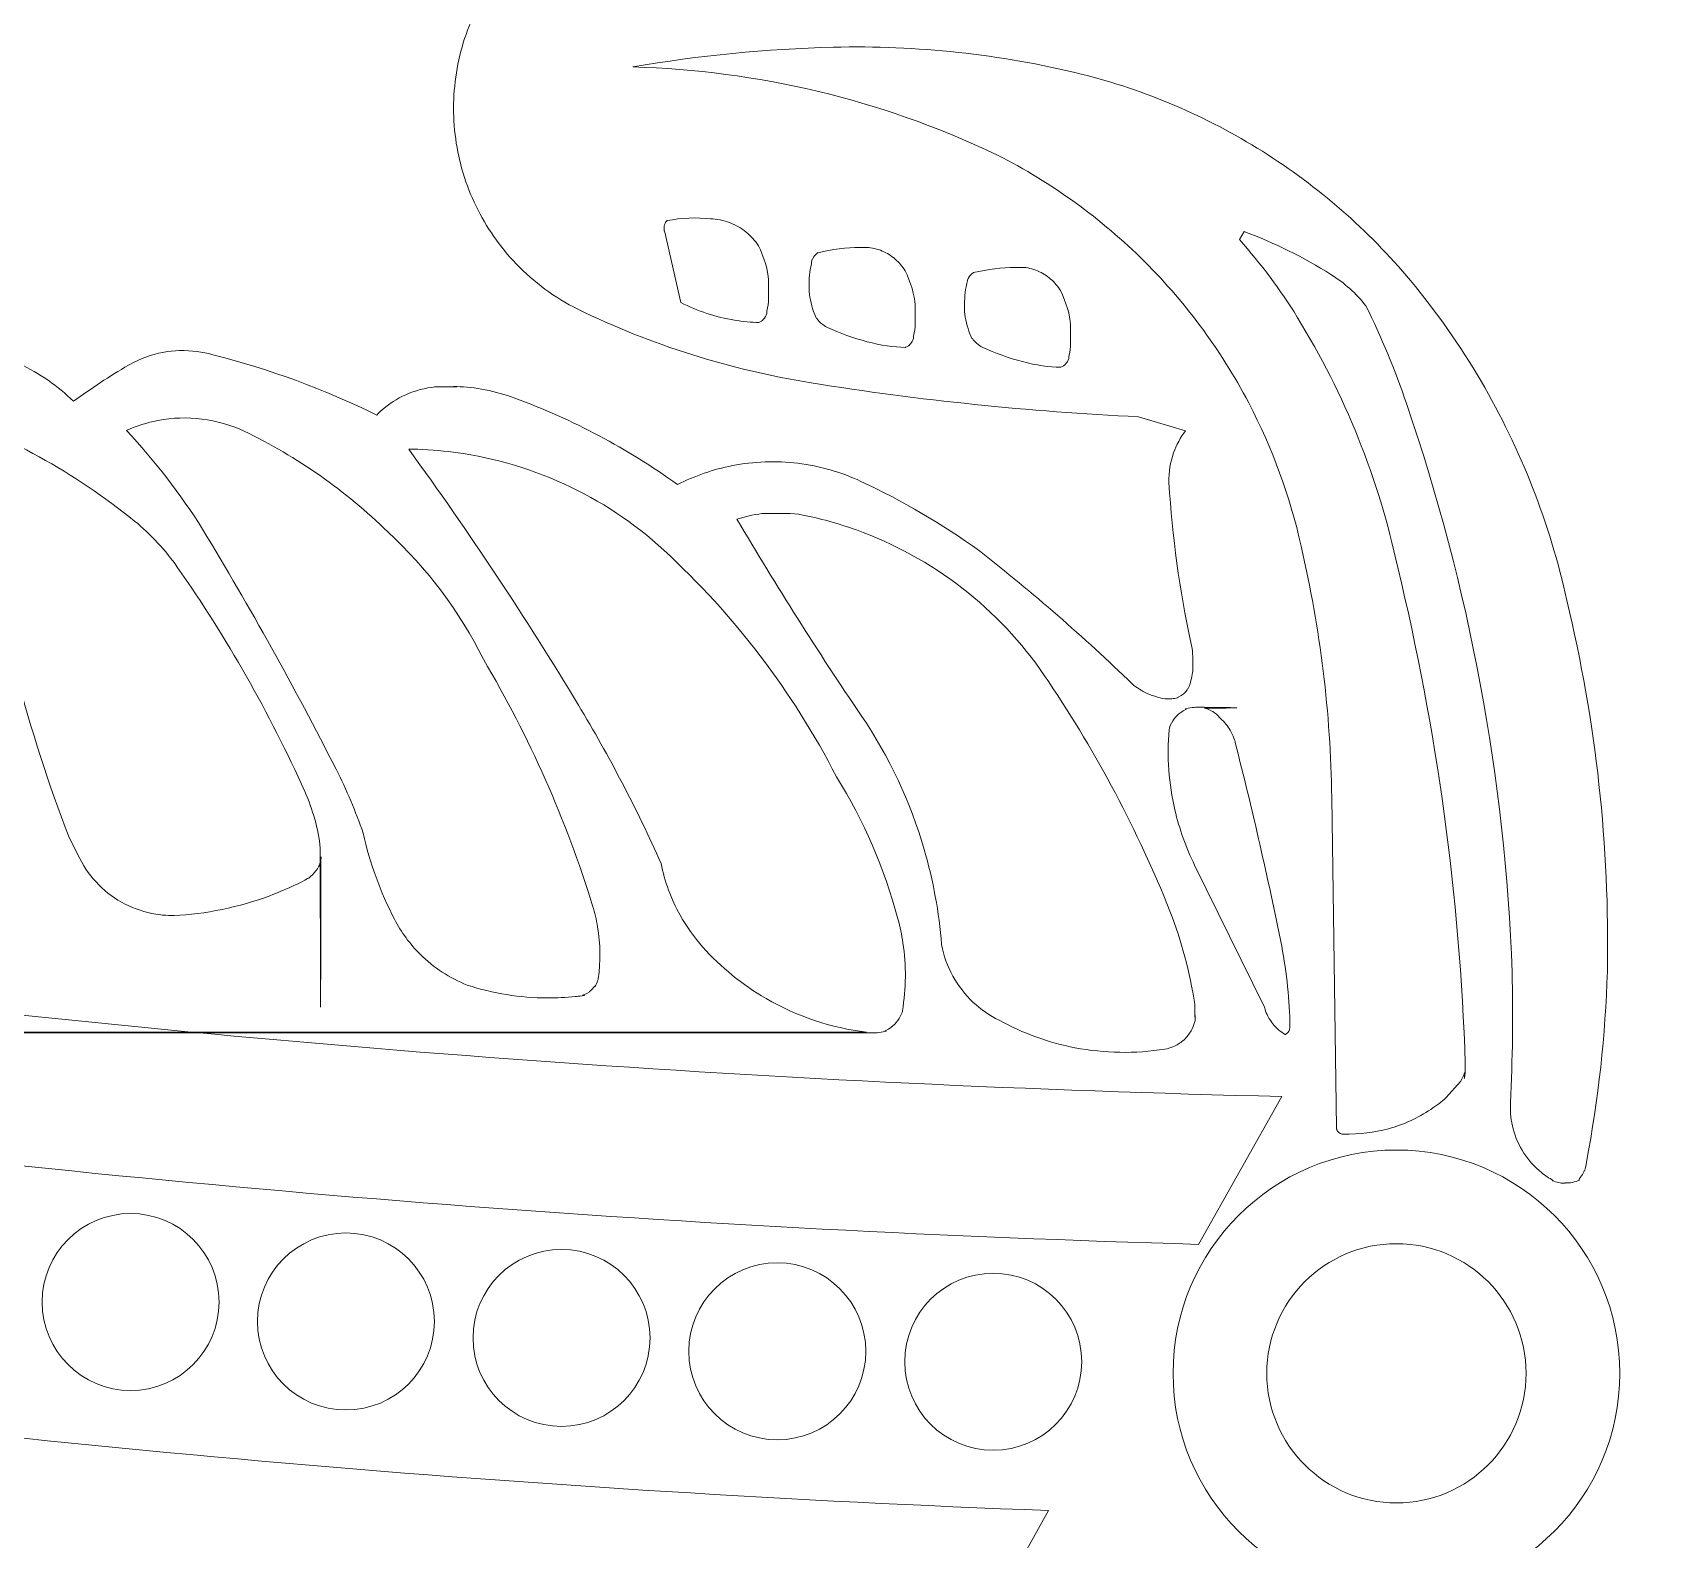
# Model space of a CAD drawing. Header units: millimetres. Extents: x -216 to 235, y -247 to 205.
# Drawn here: x -12.07 to 9.53, y -228.28 to -208.29 of the extents above; entities that cross this region are included whole.
import ezdxf

# ---------------------------------------------------------------- set-up
doc = ezdxf.new("R2010")
doc.units = ezdxf.units.MM
doc.header["$MEASUREMENT"] = 0
doc.layers.add('Camada 1', color=7, linetype='Continuous')

msp = doc.modelspace()

# ---------------------------------------------------------------- linework, layer by layer
at = {"layer": 'Camada 1', "color": 240, "lineweight": 18}
for points, knots in [([(40.386, -243.7514), (52.549, -242.0562), (64.5321, -239.369), (76.2543, -235.708), (76.2543, -235.708), (98.8911, -228.6351), (120.1427, -218.1082), (139.486, -204.3864), (139.486, -204.3864), (164.4969, -186.644), (185.4274, -164.233), (201.4217, -138.0695), (201.4217, -138.0695), (213.7717, -117.7741), (222.7947, -95.7966), (228.2686, -72.6782), (228.2686, -72.6782), (232.7664, -53.682), (234.7784, -34.2646), (234.2711, -14.7498), (234.2711, -14.7498), (233.6078, 8.9614), (229.2434, 32.277), (221.2854, 54.6227), (221.2854, 54.6227), (213.3274, 76.9685), (201.9717, 97.7943), (187.498, 116.5872), (187.498, 116.5872), (182.1139, 123.578), (176.3293, 130.2413), (170.1642, 136.5541), (170.1642, 136.5541), (153.5928, 153.4769), (134.5781, 167.599), (113.5883, 178.5727), (113.5883, 178.5727), (92.5985, 189.5464), (70.1505, 197.1015), (46.7969, 201.0519), (46.7969, 201.0519), (39.0919, 202.3552), (31.3295, 203.2562), (23.5308, 203.7524), (23.5308, 203.7524), (0.054, 205.2792), (-23.3725, 203.1146), (-46.1721, 197.3119), (-46.1721, 197.3119), (-57.2082, 194.503), (-67.9982, 190.8615), (-78.4793, 186.4083), (-78.4793, 186.4083), (-100.2525, 177.1917), (-120.3159, 164.6826), (-138.1754, 149.1888), (-138.1754, 149.1888), (-156.0349, 133.6951), (-171.2507, 115.5983), (-183.4483, 95.344), (-183.4483, 95.344), (-190.4371, 83.7389), (-196.3515, 71.5511), (-201.1434, 58.8799), (-201.1434, 58.8799), (-210.746, 33.3304), (-215.639, 6.4782), (-215.6655, -20.8162), (-215.6655, -20.8162), (-215.6885, -44.4186), (-212.0189, -67.7341), (-204.7472, -90.1884), (-204.7472, -90.1884), (-197.4754, -112.6427), (-186.7806, -133.683), (-172.926, -152.7913), (-172.926, -152.7913), (-167.4686, -160.3181), (-161.5547, -167.4917), (-155.2071, -174.2846)], [0, 0, 0, 0, 0.047619, 0.047619, 0.047619, 0.047619, 0.0952381, 0.0952381, 0.0952381, 0.0952381, 0.1428571, 0.1428571, 0.1428571, 0.1428571, 0.1904762, 0.1904762, 0.1904762, 0.1904762, 0.2380952, 0.2380952, 0.2380952, 0.2380952, 0.2857143, 0.2857143, 0.2857143, 0.2857143, 0.3333333, 0.3333333, 0.3333333, 0.3333333, 0.3809524, 0.3809524, 0.3809524, 0.3809524, 0.4285714, 0.4285714, 0.4285714, 0.4285714, 0.4761905, 0.4761905, 0.4761905, 0.4761905, 0.5238095, 0.5238095, 0.5238095, 0.5238095, 0.5714286, 0.5714286, 0.5714286, 0.5714286, 0.6190476, 0.6190476, 0.6190476, 0.6190476, 0.6666667, 0.6666667, 0.6666667, 0.6666667, 0.7142857, 0.7142857, 0.7142857, 0.7142857, 0.7619048, 0.7619048, 0.7619048, 0.7619048, 0.8095238, 0.8095238, 0.8095238, 0.8095238, 0.8571429, 0.8571429, 0.8571429, 0.8571429, 0.9047619, 0.9047619, 0.9047619, 0.9047619, 1, 1, 1, 1]), ([(-155.2071, -174.2846), (-139.1547, -191.548), (-120.5992, -206.0878), (-99.9977, -217.5459), (-99.9977, -217.5459), (-78.071, -229.7409), (-54.4214, -238.1194), (-29.7077, -242.4479), (-29.7077, -242.4479), (-6.5083, -246.5659), (17.0495, -247.004), (40.386, -243.7514)], [0, 0, 0, 0, 0.25, 0.25, 0.25, 0.25, 0.5, 0.5, 0.5, 0.5, 1, 1, 1, 1])]:
    msp.add_open_spline(points, degree=3, knots=knots, dxfattribs=at)
at = {"layer": 'Camada 1', "color": 250, "lineweight": 18}
for points, knots in [([(169.4556, 135.5004), (152.9965, 152.348), (134.1044, 166.4135), (113.2447, 177.3504), (113.2447, 177.3504), (92.385, 188.2873), (70.0712, 195.8264), (46.8527, 199.782), (46.8527, 199.782), (39.1901, 201.0875), (31.4701, 201.9926), (23.7134, 202.4951), (23.7134, 202.4951), (0.3708, 204.0413), (-22.9262, 201.9169), (-45.6041, 196.1741), (-45.6041, 196.1741), (-56.5864, 193.3931), (-67.3248, 189.7829), (-77.7567, 185.3645), (-77.7567, 185.3645), (-99.4202, 176.2238), (-119.3871, 163.8067), (-137.1658, 148.419), (-137.1658, 148.419), (-154.9444, 133.0313), (-170.097, 115.0518), (-182.2504, 94.9233), (-182.2504, 94.9233), (-189.2131, 83.3915), (-195.1084, 71.2792), (-199.8881, 58.6848), (-199.8881, 58.6848), (-209.4979, 33.2044), (-214.3954, 6.4161), (-214.4225, -20.8161), (-214.4225, -20.8161), (-214.4225, -44.3152), (-210.6959, -67.68), (-203.3914, -90.0987), (-203.3914, -90.0987), (-196.087, -112.5174), (-185.3655, -133.5174), (-171.4908, -152.5816), (-171.4908, -152.5816), (-166.2338, -159.8049), (-160.555, -166.7015), (-154.4747, -173.2469), (-154.4747, -173.2469), (-138.5335, -190.4321), (-120.1002, -204.912), (-99.6287, -216.33), (-99.6287, -216.33), (-77.9909, -228.3986), (-54.6567, -236.727), (-30.2673, -241.0865), (-30.2673, -241.0865), (-7.2069, -245.2627), (16.2229, -245.78), (39.4452, -242.6257)], [0, 0, 0, 0, 0.0625, 0.0625, 0.0625, 0.0625, 0.125, 0.125, 0.125, 0.125, 0.1875, 0.1875, 0.1875, 0.1875, 0.25, 0.25, 0.25, 0.25, 0.3125, 0.3125, 0.3125, 0.3125, 0.375, 0.375, 0.375, 0.375, 0.4375, 0.4375, 0.4375, 0.4375, 0.5, 0.5, 0.5, 0.5, 0.5625, 0.5625, 0.5625, 0.5625, 0.625, 0.625, 0.625, 0.625, 0.6875, 0.6875, 0.6875, 0.6875, 0.75, 0.75, 0.75, 0.75, 0.8125, 0.8125, 0.8125, 0.8125, 0.875, 0.875, 0.875, 0.875, 1, 1, 1, 1]), ([(3.218, -213.5727), (3.1492, -213.6624), (3.0953, -213.7618), (3.0575, -213.8684), (3.0575, -213.8684), (3.0128, -213.9949), (2.9964, -214.1105), (2.9964, -214.2616), (2.9964, -214.2616), (3.0405, -214.9755), (3.1375, -215.684), (3.2869, -216.3835), (3.2869, -216.3835), (3.3136, -216.4941), (3.3139, -216.5528), (3.3139, -216.721), (3.3139, -216.721), (3.3139, -216.7614), (3.2986, -216.8471), (3.2827, -216.9087), (3.2827, -216.9087), (3.2827, -216.9243), (3.2473, -217.0156), (3.2473, -216.9928), (3.2473, -216.9928), (3.2473, -217.0029), (3.1966, -217.0619), (3.1877, -217.0619), (3.1877, -217.0619), (3.2036, -217.0619), (3.1219, -217.1091), (3.1097, -217.1091), (3.1097, -217.1091), (3.157, -217.1091), (3.0444, -217.1299), (3.0209, -217.1299), (3.0209, -217.1299), (2.9829, -217.1299), (3.0659, -217.1287), (2.9659, -217.1287), (2.9659, -217.1287), (2.9046, -217.1287), (2.789, -217.0939), (2.7068, -217.0562), (2.7068, -217.0562), (2.6359, -217.0238), (2.5701, -216.9819), (2.5105, -216.9316), (2.5105, -216.9316), (1.8666, -216.3087), (1.1912, -215.7202), (0.4858, -215.1678), (0.4858, -215.1678), (-0.0089, -214.8107), (-0.5352, -214.502), (-1.0883, -214.2445), (-1.0883, -214.2445), (-1.3532, -214.1212), (-1.6341, -214.0409), (-1.9241, -214.0055), (-1.9241, -214.0055), (-2.2141, -213.97), (-2.506, -213.9804), (-2.7928, -214.0364), (-2.7928, -214.0364), (-3.0464, -214.0858), (-3.2908, -214.17), (-3.521, -214.2871), (-3.521, -214.2871), (-4.1853, -213.8068), (-4.9091, -213.4221), (-5.6789, -213.1403), (-5.6789, -213.1403), (-5.9248, -213.0497), (-6.2178, -212.9885), (-6.4435, -212.9885), (-6.4435, -212.9885), (-6.6155, -212.9885), (-6.2121, -212.9916), (-6.6975, -212.9916), (-6.6975, -212.9916), (-6.8009, -212.9916), (-6.955, -213.0283), (-7.0762, -213.0764), (-7.0762, -213.0764), (-7.1975, -213.1245), (-7.3097, -213.1909), (-7.4102, -213.2741), (-7.4102, -213.2741), (-7.4447, -213.3026), (-7.4775, -213.3329), (-7.5087, -213.365), (-7.5087, -213.365), (-8.2039, -213.024), (-8.9305, -212.7564), (-9.6808, -212.5653), (-9.6808, -212.5653), (-9.826, -212.5235), (-9.9506, -212.5102), (-10.127, -212.5102), (-10.127, -212.5102), (-10.2593, -212.5102), (-10.4263, -212.5441), (-10.5684, -212.5958), (-10.5684, -212.5958), (-10.6487, -212.6249), (-10.7261, -212.6612), (-10.8, -212.7041), (-10.8, -212.7041), (-11.0511, -212.8502), (-11.2937, -213.0101), (-11.5269, -213.1834), (-11.5269, -213.1834), (-11.7393, -212.9794), (-11.9809, -212.8111), (-12.2459, -212.6826), (-12.2459, -212.6826), (-12.5796, -212.5209), (-12.9955, -212.4068), (-13.3086, -212.4068), (-13.3086, -212.4068), (-13.6009, -212.4068), (-13.9013, -212.3867), (-14.1954, -212.3479), (-14.1954, -212.3479), (-14.1954, -212.3504), (-14.2261, -212.343), (-14.2261, -212.3405), (-14.2261, -212.3405), (-14.2261, -212.3436), (-14.253, -212.3269), (-14.253, -212.3241), (-14.253, -212.3241), (-14.253, -212.3283), (-14.2735, -212.3037), (-14.2735, -212.3002), (-14.2735, -212.3002), (-14.2735, -212.3024), (-14.2819, -212.285), (-14.2819, -212.2831), (-14.2819, -212.2831), (-14.5276, -211.3156), (-14.7966, -210.3543), (-15.0888, -209.3999), (-15.0888, -209.3999), (-15.1203, -209.3211), (-15.1446, -209.2205), (-15.1446, -209.1538), (-15.1446, -209.1538), (-15.1446, -209.0569), (-15.138, -209.6442), (-15.138, -208.985), (-15.138, -208.985), (-14.4555, -208.0202), (-13.8837, -206.9858), (-13.4296, -205.8946), (-13.4296, -205.8946), (-12.5772, -203.8686), (-11.843, -201.7967), (-11.2296, -199.6861), (-11.2296, -199.6861), (-10.8398, -198.3412), (-10.4305, -197.0023), (-10.0015, -195.6695), (-10.0015, -195.6695), (-9.9728, -195.5637), (-9.9278, -195.4637), (-9.8678, -195.3719), (-9.8678, -195.3719), (-9.8211, -195.3005), (-9.766, -195.2353), (-9.7034, -195.1774), (-9.7034, -195.1774), (-9.6512, -195.1291), (-9.5922, -195.0897), (-9.5277, -195.0599), (-9.5277, -195.0599), (-9.4632, -195.0301), (-9.3721, -195.0024), (-9.3242, -195.0024), (-9.3242, -195.0024), (-9.1812, -195.0024), (-9.7669, -195.0159), (-9.0888, -195.0159), (-9.0888, -195.0159), (-8.6826, -195.1532), (-8.3292, -195.1974), (-7.8297, -195.1974), (-7.8297, -195.1974), (-7.6226, -195.1681), (-7.4238, -195.103), (-7.2396, -195.0041)], [0, 0, 0, 0, 0.0204082, 0.0204082, 0.0204082, 0.0204082, 0.0408163, 0.0408163, 0.0408163, 0.0408163, 0.0612245, 0.0612245, 0.0612245, 0.0612245, 0.0816327, 0.0816327, 0.0816327, 0.0816327, 0.1020408, 0.1020408, 0.1020408, 0.1020408, 0.122449, 0.122449, 0.122449, 0.122449, 0.1428571, 0.1428571, 0.1428571, 0.1428571, 0.1632653, 0.1632653, 0.1632653, 0.1632653, 0.1836735, 0.1836735, 0.1836735, 0.1836735, 0.2040816, 0.2040816, 0.2040816, 0.2040816, 0.2244898, 0.2244898, 0.2244898, 0.2244898, 0.244898, 0.244898, 0.244898, 0.244898, 0.2653061, 0.2653061, 0.2653061, 0.2653061, 0.2857143, 0.2857143, 0.2857143, 0.2857143, 0.3061224, 0.3061224, 0.3061224, 0.3061224, 0.3265306, 0.3265306, 0.3265306, 0.3265306, 0.3469388, 0.3469388, 0.3469388, 0.3469388, 0.3673469, 0.3673469, 0.3673469, 0.3673469, 0.3877551, 0.3877551, 0.3877551, 0.3877551, 0.4081633, 0.4081633, 0.4081633, 0.4081633, 0.4285714, 0.4285714, 0.4285714, 0.4285714, 0.4489796, 0.4489796, 0.4489796, 0.4489796, 0.4693878, 0.4693878, 0.4693878, 0.4693878, 0.4897959, 0.4897959, 0.4897959, 0.4897959, 0.5102041, 0.5102041, 0.5102041, 0.5102041, 0.5306122, 0.5306122, 0.5306122, 0.5306122, 0.5510204, 0.5510204, 0.5510204, 0.5510204, 0.5714286, 0.5714286, 0.5714286, 0.5714286, 0.5918367, 0.5918367, 0.5918367, 0.5918367, 0.6122449, 0.6122449, 0.6122449, 0.6122449, 0.6326531, 0.6326531, 0.6326531, 0.6326531, 0.6530612, 0.6530612, 0.6530612, 0.6530612, 0.6734694, 0.6734694, 0.6734694, 0.6734694, 0.6938776, 0.6938776, 0.6938776, 0.6938776, 0.7142857, 0.7142857, 0.7142857, 0.7142857, 0.7346939, 0.7346939, 0.7346939, 0.7346939, 0.755102, 0.755102, 0.755102, 0.755102, 0.7755102, 0.7755102, 0.7755102, 0.7755102, 0.7959184, 0.7959184, 0.7959184, 0.7959184, 0.8163265, 0.8163265, 0.8163265, 0.8163265, 0.8367347, 0.8367347, 0.8367347, 0.8367347, 0.8571429, 0.8571429, 0.8571429, 0.8571429, 0.877551, 0.877551, 0.877551, 0.877551, 0.8979592, 0.8979592, 0.8979592, 0.8979592, 0.9183673, 0.9183673, 0.9183673, 0.9183673, 0.9387755, 0.9387755, 0.9387755, 0.9387755, 0.9591837, 0.9591837, 0.9591837, 0.9591837, 1, 1, 1, 1]), ([(3.0591, -206.7973), (3.0591, -206.8022), (3.024, -206.8367), (3.024, -206.831), (3.024, -206.831), (3.024, -206.8351), (2.9801, -206.8567), (2.9801, -206.8522), (2.9801, -206.8522), (2.9801, -206.8562), (2.9311, -206.8629), (2.9311, -206.8588), (2.9311, -206.8588), (1.5361, -206.6157), (0.1325, -206.4282), (-1.2774, -206.2967), (-1.2774, -206.2967), (-2.032, -206.2291), (-2.7897, -206.2277), (-3.5446, -206.2925), (-3.5446, -206.2925), (-3.8497, -206.2925), (-4.1216, -206.331), (-4.3985, -206.4174), (-4.3985, -206.4174), (-4.6754, -206.5037), (-4.9353, -206.6323), (-5.172, -206.8), (-5.172, -206.8), (-5.3164, -206.9023), (-5.4503, -207.018), (-5.5724, -207.146), (-5.5724, -207.146), (-5.7986, -207.363), (-5.9878, -207.6128), (-6.1358, -207.8891), (-6.1358, -207.8891), (-6.2838, -208.1653), (-6.3868, -208.4614), (-6.4422, -208.7698), (-6.4422, -208.7698), (-6.4975, -209.0783), (-6.5039, -209.3917), (-6.4613, -209.7022), (-6.4613, -209.7022), (-6.4186, -210.0127), (-6.3279, -210.3127), (-6.1913, -210.5948), (-6.1913, -210.5948), (-6.0548, -210.877), (-5.8759, -211.1343), (-5.6589, -211.3604), (-5.6589, -211.3604), (-5.4228, -211.6063), (-5.1484, -211.8086), (-4.8436, -211.9613), (-4.8436, -211.9613), (-3.8629, -212.4375), (-2.8231, -212.7657), (-1.7467, -212.9387), (-1.7467, -212.9387), (-0.3089, -213.1698), (1.1395, -213.3194), (2.5942, -213.3872)], [0, 0, 0, 0, 0.0588235, 0.0588235, 0.0588235, 0.0588235, 0.1176471, 0.1176471, 0.1176471, 0.1176471, 0.1764706, 0.1764706, 0.1764706, 0.1764706, 0.2352941, 0.2352941, 0.2352941, 0.2352941, 0.2941176, 0.2941176, 0.2941176, 0.2941176, 0.3529412, 0.3529412, 0.3529412, 0.3529412, 0.4117647, 0.4117647, 0.4117647, 0.4117647, 0.4705882, 0.4705882, 0.4705882, 0.4705882, 0.5294118, 0.5294118, 0.5294118, 0.5294118, 0.5882353, 0.5882353, 0.5882353, 0.5882353, 0.6470588, 0.6470588, 0.6470588, 0.6470588, 0.7058824, 0.7058824, 0.7058824, 0.7058824, 0.7647059, 0.7647059, 0.7647059, 0.7647059, 0.8235294, 0.8235294, 0.8235294, 0.8235294, 0.8823529, 0.8823529, 0.8823529, 0.8823529, 1, 1, 1, 1]), ([(7.9377, -223.4122), (7.9858, -223.451), (8.037, -223.4857), (8.0908, -223.5161), (8.0908, -223.5161), (8.0533, -223.5161), (8.1737, -223.5502), (8.1966, -223.5502), (8.1966, -223.5502), (8.3057, -223.5502), (8.1945, -223.5501), (8.3077, -223.5501), (8.3077, -223.5501), (8.3361, -223.5501), (8.4787, -223.5063), (8.4304, -223.5063), (8.4304, -223.5063), (8.4618, -223.468), (8.5049, -223.3995), (8.5049, -223.3793), (8.5049, -223.3793), (8.5049, -223.4108), (8.5326, -223.2945), (8.5326, -223.2743), (8.5326, -223.2743), (8.6915, -222.4379), (8.7842, -221.5916), (8.8099, -220.7405), (8.8099, -220.7405), (8.8418, -219.0831), (8.6616, -217.4352), (8.2723, -215.8238), (8.2723, -215.8238), (8.0476, -214.7987), (7.6652, -213.8213), (7.1346, -212.9158), (7.1346, -212.9158), (6.8595, -212.4463), (6.5471, -212.0008), (6.1993, -211.5824), (6.1993, -211.5824), (5.6376, -210.91), (4.9776, -210.3337), (4.2356, -209.8678), (4.2356, -209.8678), (3.4915, -209.4006), (2.6834, -209.0559), (1.8311, -208.8422), (1.8311, -208.8422), (0.7554, -208.5792), (-0.3456, -208.4601), (-1.4526, -208.4871), (-1.4526, -208.4871), (-2.3453, -208.5088), (-3.234, -208.5963), (-4.1139, -208.7489), (-4.1139, -208.7489), (-2.4562, -208.7956), (-0.843, -209.1801), (0.6576, -209.8863), (0.6576, -209.8863), (1.3816, -210.2446), (2.0407, -210.7118), (2.6186, -211.2763), (2.6186, -211.2763), (3.1965, -211.8408), (3.6789, -212.4888), (4.0541, -213.2043), (4.0541, -213.2043), (4.3691, -213.805), (4.6022, -214.442), (4.7495, -215.1041), (4.7495, -215.1041), (5.0041, -216.2003), (5.14, -217.3173), (5.1556, -218.4426)], [0, 0, 0, 0, 0.05, 0.05, 0.05, 0.05, 0.1, 0.1, 0.1, 0.1, 0.15, 0.15, 0.15, 0.15, 0.2, 0.2, 0.2, 0.2, 0.25, 0.25, 0.25, 0.25, 0.3, 0.3, 0.3, 0.3, 0.35, 0.35, 0.35, 0.35, 0.4, 0.4, 0.4, 0.4, 0.45, 0.45, 0.45, 0.45, 0.5, 0.5, 0.5, 0.5, 0.55, 0.55, 0.55, 0.55, 0.6, 0.6, 0.6, 0.6, 0.65, 0.65, 0.65, 0.65, 0.7, 0.7, 0.7, 0.7, 0.75, 0.75, 0.75, 0.75, 0.8, 0.8, 0.8, 0.8, 0.85, 0.85, 0.85, 0.85, 0.9, 0.9, 0.9, 0.9, 1, 1, 1, 1]), ([(-3.0814, -210.7642), (-3.2734, -210.7413), (-3.4666, -210.749), (-3.6562, -210.7871), (-3.6562, -210.7871), (-3.6562, -210.7815), (-3.6819, -210.8139), (-3.6819, -210.8185), (-3.6819, -210.8185), (-3.6819, -210.8075), (-3.6966, -210.849), (-3.6966, -210.8563), (-3.6966, -210.8563), (-3.6966, -211.004), (-3.6989, -210.8733), (-3.6989, -210.8969), (-3.6989, -210.8969), (-3.6989, -210.9071), (-3.6878, -210.9572), (-3.6878, -210.9379)], [0, 0, 0, 0, 0.1666667, 0.1666667, 0.1666667, 0.1666667, 0.3333333, 0.3333333, 0.3333333, 0.3333333, 0.5, 0.5, 0.5, 0.5, 0.6666667, 0.6666667, 0.6666667, 0.6666667, 1, 1, 1, 1]), ([(-2.314, -211.5708), (-2.314, -211.4579), (-2.3761, -211.262), (-2.4467, -211.1206), (-2.4467, -211.1206), (-2.4916, -211.0515), (-2.5468, -210.9902), (-2.611, -210.9383), (-2.611, -210.9383), (-2.6751, -210.8865), (-2.7466, -210.8453), (-2.8236, -210.8158), (-2.8236, -210.8158), (-2.9062, -210.7842), (-3.0019, -210.7642), (-3.0814, -210.7642)], [0, 0, 0, 0, 0.2, 0.2, 0.2, 0.2, 0.4, 0.4, 0.4, 0.4, 0.6, 0.6, 0.6, 0.6, 1, 1, 1, 1]), ([(3.9924, -210.9313), (4.3954, -211.0818), (4.781, -211.2724), (5.1453, -211.5012), (5.1453, -211.5012), (5.322, -211.6122), (5.4776, -211.7514), (5.6075, -211.9147), (5.6075, -211.9147), (5.8166, -212.3341), (5.9959, -212.7672), (6.1444, -213.2117), (6.1444, -213.2117), (6.9818, -215.6473), (7.4528, -218.1794), (7.5473, -220.7532), (7.5473, -220.7532), (7.561, -221.3312), (7.5532, -221.9092), (7.5239, -222.4865), (7.5239, -222.4865), (7.5239, -222.6357), (7.5304, -222.7205), (7.5609, -222.8339), (7.5609, -222.8339), (7.5915, -222.9473), (7.6394, -223.0545), (7.7035, -223.1529), (7.7035, -223.1529), (7.7676, -223.2513), (7.8463, -223.3384), (7.9377, -223.4122)], [0, 0, 0, 0, 0.1111111, 0.1111111, 0.1111111, 0.1111111, 0.2222222, 0.2222222, 0.2222222, 0.2222222, 0.3333333, 0.3333333, 0.3333333, 0.3333333, 0.4444444, 0.4444444, 0.4444444, 0.4444444, 0.5555556, 0.5555556, 0.5555556, 0.5555556, 0.6666667, 0.6666667, 0.6666667, 0.6666667, 0.7777778, 0.7777778, 0.7777778, 0.7777778, 1, 1, 1, 1]), ([(-1.5316, -212.2035), (-1.2071, -212.3558), (-0.7962, -212.4679), (-0.5024, -212.4679), (-0.5024, -212.4679), (-0.5024, -212.4727), (-0.456, -212.448), (-0.456, -212.4435), (-0.456, -212.4435), (-0.456, -212.4499), (-0.4195, -212.4115), (-0.4195, -212.406), (-0.4195, -212.406), (-0.4195, -212.4171), (-0.3963, -212.3671), (-0.3963, -212.359), (-0.3963, -212.359), (-0.3963, -212.3783), (-0.3891, -212.3299), (-0.3891, -212.32), (-0.3891, -212.32), (-0.3606, -212.1822), (-0.3695, -212.1644), (-0.3695, -211.9017), (-0.3695, -211.9017), (-0.3695, -211.7888), (-0.4316, -211.5929), (-0.5021, -211.4515), (-0.5021, -211.4515), (-0.5375, -211.3933), (-0.5816, -211.3413), (-0.6332, -211.2969), (-0.6332, -211.2969), (-0.6849, -211.2524), (-0.7428, -211.2166), (-0.8057, -211.1903), (-0.8057, -211.1903), (-0.8685, -211.164), (-0.9518, -211.1422), (-1.0026, -211.1422), (-1.0026, -211.1422), (-1.11, -211.1422), (-1.0043, -211.1422), (-1.1083, -211.1422), (-1.1083, -211.1422), (-1.2693, -211.1422), (-1.4751, -211.1698), (-1.6544, -211.212), (-1.6544, -211.212), (-1.6544, -211.2054), (-1.6993, -211.2453), (-1.6993, -211.2511), (-1.6993, -211.2511), (-1.6993, -211.2407), (-1.7301, -211.2942), (-1.7301, -211.3022), (-1.7301, -211.3022), (-1.7301, -211.2744), (-1.7433, -211.3439), (-1.7433, -211.3581), (-1.7433, -211.3581), (-1.7718, -211.4704), (-1.7746, -211.5411), (-1.7746, -211.7013), (-1.7746, -211.7013), (-1.7746, -211.7761), (-1.7484, -211.8969), (-1.7159, -211.9904), (-1.7159, -211.9904), (-1.7159, -212.0072), (-1.6687, -212.1112), (-1.6687, -212.0878), (-1.6687, -212.0878), (-1.6687, -212.0992), (-1.6227, -212.144), (-1.5937, -212.166), (-1.5937, -212.166), (-1.5743, -212.1806), (-1.5384, -212.2035), (-1.5316, -212.2035)], [0, 0, 0, 0, 0.047619, 0.047619, 0.047619, 0.047619, 0.0952381, 0.0952381, 0.0952381, 0.0952381, 0.1428571, 0.1428571, 0.1428571, 0.1428571, 0.1904762, 0.1904762, 0.1904762, 0.1904762, 0.2380952, 0.2380952, 0.2380952, 0.2380952, 0.2857143, 0.2857143, 0.2857143, 0.2857143, 0.3333333, 0.3333333, 0.3333333, 0.3333333, 0.3809524, 0.3809524, 0.3809524, 0.3809524, 0.4285714, 0.4285714, 0.4285714, 0.4285714, 0.4761905, 0.4761905, 0.4761905, 0.4761905, 0.5238095, 0.5238095, 0.5238095, 0.5238095, 0.5714286, 0.5714286, 0.5714286, 0.5714286, 0.6190476, 0.6190476, 0.6190476, 0.6190476, 0.6666667, 0.6666667, 0.6666667, 0.6666667, 0.7142857, 0.7142857, 0.7142857, 0.7142857, 0.7619048, 0.7619048, 0.7619048, 0.7619048, 0.8095238, 0.8095238, 0.8095238, 0.8095238, 0.8571429, 0.8571429, 0.8571429, 0.8571429, 0.9047619, 0.9047619, 0.9047619, 0.9047619, 1, 1, 1, 1]), ([(6.03, -215.3862), (5.7781, -214.2088), (5.3295, -213.0913), (4.6975, -212.0664), (4.6975, -212.0664), (4.4725, -211.7016), (4.2163, -211.358), (3.931, -211.0383)], [0, 0, 0, 0, 0.3333333, 0.3333333, 0.3333333, 0.3333333, 1, 1, 1, 1]), ([(0.952, -211.4064), (0.791, -211.4064), (0.5852, -211.4339), (0.4059, -211.4762), (0.4059, -211.4762), (0.4059, -211.4695), (0.3609, -211.5095), (0.3609, -211.5153), (0.3609, -211.5153), (0.3609, -211.5048), (0.3302, -211.5584), (0.3302, -211.5664), (0.3302, -211.5664), (0.3302, -211.5386), (0.317, -211.608), (0.317, -211.6223), (0.317, -211.6223), (0.2885, -211.7346), (0.2856, -211.8052), (0.2856, -211.9654), (0.2856, -211.9654), (0.2856, -212.0403), (0.3119, -212.1611), (0.3444, -212.2545), (0.3444, -212.2545), (0.3444, -212.2713), (0.3916, -212.3754), (0.3916, -212.352), (0.3916, -212.352), (0.3916, -212.3634), (0.4376, -212.4082), (0.4666, -212.4302), (0.4666, -212.4302), (0.4859, -212.4448), (0.5219, -212.4677), (0.5287, -212.4677), (0.5287, -212.4677), (0.8531, -212.62), (1.2641, -212.7321), (1.5579, -212.7321), (1.5579, -212.7321), (1.5579, -212.7369), (1.6043, -212.7122), (1.6043, -212.7077), (1.6043, -212.7077), (1.6043, -212.7141), (1.6408, -212.6757), (1.6408, -212.6702), (1.6408, -212.6702), (1.6408, -212.6813), (1.6639, -212.6312), (1.6639, -212.6232), (1.6639, -212.6232), (1.6639, -212.6425), (1.6711, -212.594), (1.6711, -212.5842), (1.6711, -212.5842), (1.6996, -212.4464), (1.6908, -212.4286), (1.6908, -212.1659), (1.6908, -212.1659), (1.6908, -212.053), (1.6287, -211.8571), (1.5581, -211.7157), (1.5581, -211.7157), (1.5228, -211.6575), (1.4787, -211.6055), (1.4271, -211.5611), (1.4271, -211.5611), (1.3754, -211.5166), (1.3174, -211.4808), (1.2546, -211.4545), (1.2546, -211.4545), (1.1917, -211.4282), (1.1085, -211.4064), (1.0576, -211.4064), (1.0576, -211.4064), (0.9503, -211.4064), (1.056, -211.4064), (0.952, -211.4064)], [0, 0, 0, 0, 0.047619, 0.047619, 0.047619, 0.047619, 0.0952381, 0.0952381, 0.0952381, 0.0952381, 0.1428571, 0.1428571, 0.1428571, 0.1428571, 0.1904762, 0.1904762, 0.1904762, 0.1904762, 0.2380952, 0.2380952, 0.2380952, 0.2380952, 0.2857143, 0.2857143, 0.2857143, 0.2857143, 0.3333333, 0.3333333, 0.3333333, 0.3333333, 0.3809524, 0.3809524, 0.3809524, 0.3809524, 0.4285714, 0.4285714, 0.4285714, 0.4285714, 0.4761905, 0.4761905, 0.4761905, 0.4761905, 0.5238095, 0.5238095, 0.5238095, 0.5238095, 0.5714286, 0.5714286, 0.5714286, 0.5714286, 0.6190476, 0.6190476, 0.6190476, 0.6190476, 0.6666667, 0.6666667, 0.6666667, 0.6666667, 0.7142857, 0.7142857, 0.7142857, 0.7142857, 0.7619048, 0.7619048, 0.7619048, 0.7619048, 0.8095238, 0.8095238, 0.8095238, 0.8095238, 0.8571429, 0.8571429, 0.8571429, 0.8571429, 0.9047619, 0.9047619, 0.9047619, 0.9047619, 1, 1, 1, 1]), ([(-3.4761, -211.8726), (-3.2518, -211.9879), (-3.0123, -212.0667), (-2.7635, -212.107), (-2.7635, -212.107), (-2.6586, -212.124), (-2.5298, -212.137), (-2.4468, -212.137), (-2.4468, -212.137), (-2.4468, -212.1418), (-2.4005, -212.1171), (-2.4005, -212.1126), (-2.4005, -212.1126), (-2.4005, -212.119), (-2.364, -212.0806), (-2.364, -212.0751), (-2.364, -212.0751), (-2.364, -212.0862), (-2.3408, -212.0362), (-2.3408, -212.0281), (-2.3408, -212.0281), (-2.3408, -212.0475), (-2.3336, -211.999), (-2.3336, -211.9891), (-2.3336, -211.9891), (-2.3051, -211.8513), (-2.314, -211.8335), (-2.314, -211.5708)], [0, 0, 0, 0, 0.125, 0.125, 0.125, 0.125, 0.25, 0.25, 0.25, 0.25, 0.375, 0.375, 0.375, 0.375, 0.5, 0.5, 0.5, 0.5, 0.625, 0.625, 0.625, 0.625, 0.75, 0.75, 0.75, 0.75, 1, 1, 1, 1]), ([(-10.7182, -214.7723), (-11.5139, -214.1285), (-12.4092, -213.6325), (-13.3769, -213.2992), (-13.3769, -213.2992), (-13.6751, -213.1707), (-13.9897, -213.0905), (-14.313, -213.0604), (-14.313, -213.0604), (-14.4583, -213.047), (-14.4793, -213.0509), (-14.75, -213.0509), (-14.75, -213.0509), (-14.769, -213.0509), (-14.8587, -213.0649), (-14.8167, -213.0649), (-14.8167, -213.0649), (-14.8261, -213.0649), (-14.8758, -213.0928), (-14.8758, -213.0987), (-14.8758, -213.0987), (-14.8758, -213.09), (-14.9215, -213.1419), (-14.9215, -213.1492), (-14.9215, -213.1492), (-14.9215, -213.1333), (-14.9494, -213.2002), (-14.9494, -213.2113), (-14.9494, -213.2113), (-14.9494, -213.0671), (-14.9568, -213.2502), (-14.9568, -213.2774), (-14.9568, -213.2774), (-14.9568, -213.3372), (-14.9011, -213.4805), (-14.8501, -213.5731), (-14.8501, -213.5731), (-14.8052, -213.6547), (-14.7494, -213.7293), (-14.6839, -213.7954), (-14.6839, -213.7954), (-14.2612, -214.2564), (-13.8246, -214.7043), (-13.3747, -215.1388), (-13.3747, -215.1388), (-13.0328, -215.469), (-12.7468, -215.8485), (-12.5236, -216.2682), (-12.5236, -216.2682), (-12.4323, -216.44), (-12.3522, -216.6173), (-12.2837, -216.7993), (-12.2837, -216.7993), (-12.0943, -217.5348), (-11.862, -218.2579), (-11.5877, -218.9661)], [0, 0, 0, 0, 0.0666667, 0.0666667, 0.0666667, 0.0666667, 0.1333333, 0.1333333, 0.1333333, 0.1333333, 0.2, 0.2, 0.2, 0.2, 0.2666667, 0.2666667, 0.2666667, 0.2666667, 0.3333333, 0.3333333, 0.3333333, 0.3333333, 0.4, 0.4, 0.4, 0.4, 0.4666667, 0.4666667, 0.4666667, 0.4666667, 0.5333333, 0.5333333, 0.5333333, 0.5333333, 0.6, 0.6, 0.6, 0.6, 0.6666667, 0.6666667, 0.6666667, 0.6666667, 0.7333333, 0.7333333, 0.7333333, 0.7333333, 0.8, 0.8, 0.8, 0.8, 0.8666667, 0.8666667, 0.8666667, 0.8666667, 1, 1, 1, 1]), ([(-6.308, -220.9244), (-5.9654, -221.0369), (-5.6051, -221.0954), (-5.2488, -221.0954), (-5.2488, -221.0954), (-5.12, -221.0954), (-5.0006, -221.0894), (-4.8771, -221.0763), (-4.8771, -221.0763), (-4.8453, -221.0763), (-4.6938, -221.0589), (-4.7777, -221.0589), (-4.7777, -221.0589), (-4.7629, -221.0589), (-4.6686, -221.0117), (-4.6885, -221.0117), (-4.6885, -221.0117), (-4.6783, -221.0117), (-4.6183, -220.9497), (-4.6183, -220.9392), (-4.6183, -220.9392), (-4.6183, -220.9656), (-4.5717, -220.859), (-4.5717, -220.8406), (-4.5717, -220.8406), (-4.538, -220.6121), (-4.5406, -220.3811), (-4.5792, -220.1533), (-4.5792, -220.1533), (-4.5953, -220.0588), (-4.6174, -219.9655), (-4.6457, -219.8738), (-4.6457, -219.8738), (-4.9984, -218.7295), (-5.4835, -217.6348), (-6.0943, -216.605), (-6.0943, -216.605), (-6.4109, -215.9679), (-6.8378, -215.3987), (-7.3608, -214.9163), (-7.3608, -214.9163), (-7.9194, -214.3678), (-8.5604, -213.918), (-9.2662, -213.5791), (-9.2662, -213.5791), (-9.4438, -213.4961), (-9.6322, -213.4419), (-9.8267, -213.4179), (-9.8267, -213.4179), (-10.0213, -213.3938), (-10.2172, -213.4005), (-10.4097, -213.4378), (-10.4097, -213.4378), (-10.5533, -213.4656), (-10.6927, -213.51), (-10.826, -213.5705), (-10.826, -213.5705), (-10.449, -213.9732), (-10.1119, -214.4099), (-9.8178, -214.8766)], [0, 0, 0, 0, 0.0625, 0.0625, 0.0625, 0.0625, 0.125, 0.125, 0.125, 0.125, 0.1875, 0.1875, 0.1875, 0.1875, 0.25, 0.25, 0.25, 0.25, 0.3125, 0.3125, 0.3125, 0.3125, 0.375, 0.375, 0.375, 0.375, 0.4375, 0.4375, 0.4375, 0.4375, 0.5, 0.5, 0.5, 0.5, 0.5625, 0.5625, 0.5625, 0.5625, 0.625, 0.625, 0.625, 0.625, 0.6875, 0.6875, 0.6875, 0.6875, 0.75, 0.75, 0.75, 0.75, 0.8125, 0.8125, 0.8125, 0.8125, 0.875, 0.875, 0.875, 0.875, 1, 1, 1, 1]), ([(-0.7691, -221.5303), (-0.7525, -221.5303), (-0.6948, -221.4924), (-0.6631, -221.4653), (-0.6631, -221.4653), (-0.6312, -221.4381), (-0.6041, -221.4063), (-0.5823, -221.3707), (-0.5823, -221.3707), (-0.5627, -221.3388), (-0.5379, -221.2854), (-0.5379, -221.2685), (-0.5379, -221.2685), (-0.488, -220.9693), (-0.4855, -220.666), (-0.5305, -220.3661), (-0.5305, -220.3661), (-0.5467, -220.2583), (-0.5689, -220.1515), (-0.5972, -220.0461), (-0.5972, -220.0461), (-0.7758, -219.3807), (-1.0493, -218.7483), (-1.4119, -218.1623), (-1.4119, -218.1623), (-1.9935, -217.0303), (-2.7649, -216.018), (-3.702, -215.1568), (-3.702, -215.1568), (-4.0955, -214.7952), (-4.5407, -214.4996), (-5.0267, -214.2773), (-5.0267, -214.2773), (-5.5127, -214.055), (-6.0274, -213.9115), (-6.5583, -213.8502), (-6.5583, -213.8502), (-6.733, -213.8301), (-6.9304, -213.817), (-7.0844, -213.817), (-7.0844, -213.817), (-6.2858, -214.9159), (-5.5352, -216.048), (-4.834, -217.2115), (-4.834, -217.2115), (-4.4257, -217.8889), (-4.0597, -218.5901), (-3.7373, -219.3124), (-3.7373, -219.3124), (-3.6899, -219.5533), (-3.6054, -219.784), (-3.4858, -219.9985), (-3.4858, -219.9985), (-3.4018, -220.1493), (-3.3016, -220.2898), (-3.1865, -220.4185), (-3.1865, -220.4185), (-2.9435, -220.6902), (-2.661, -220.9205), (-2.3459, -221.1038), (-2.3459, -221.1038), (-1.9356, -221.3425), (-1.4854, -221.4932), (-1.014, -221.5495)], [0, 0, 0, 0, 0.0588235, 0.0588235, 0.0588235, 0.0588235, 0.1176471, 0.1176471, 0.1176471, 0.1176471, 0.1764706, 0.1764706, 0.1764706, 0.1764706, 0.2352941, 0.2352941, 0.2352941, 0.2352941, 0.2941176, 0.2941176, 0.2941176, 0.2941176, 0.3529412, 0.3529412, 0.3529412, 0.3529412, 0.4117647, 0.4117647, 0.4117647, 0.4117647, 0.4705882, 0.4705882, 0.4705882, 0.4705882, 0.5294118, 0.5294118, 0.5294118, 0.5294118, 0.5882353, 0.5882353, 0.5882353, 0.5882353, 0.6470588, 0.6470588, 0.6470588, 0.6470588, 0.7058824, 0.7058824, 0.7058824, 0.7058824, 0.7647059, 0.7647059, 0.7647059, 0.7647059, 0.8235294, 0.8235294, 0.8235294, 0.8235294, 0.8823529, 0.8823529, 0.8823529, 0.8823529, 1, 1, 1, 1]), ([(2.9431, -221.7737), (2.9741, -221.7737), (3.0422, -221.7496), (3.0877, -221.7263), (3.0877, -221.7263), (3.1332, -221.7029), (3.1745, -221.6727), (3.2106, -221.6365), (3.2106, -221.6365), (3.2466, -221.6002), (3.2766, -221.5587), (3.2997, -221.5131), (3.2997, -221.5131), (3.3228, -221.4674), (3.3463, -221.3996), (3.3463, -221.3682), (3.3463, -221.3682), (3.3463, -221.2352), (3.338, -221.5166), (3.338, -221.1775), (3.338, -221.1775), (3.2738, -220.755), (3.164, -220.3419), (3.0099, -219.9432), (3.0099, -219.9432), (2.5828, -218.8756), (2.0449, -217.8592), (1.4025, -216.9056), (1.4025, -216.9056), (1.1087, -216.4555), (0.7481, -216.0569), (0.3296, -215.7196), (0.3296, -215.7196), (-0.089, -215.3822), (-0.5551, -215.1146), (-1.0574, -214.9231), (-1.0574, -214.9231), (-1.2967, -214.8319), (-1.5423, -214.7588), (-1.7926, -214.7044), (-1.7926, -214.7044), (-1.9829, -214.6631), (-2.0345, -214.6715), (-2.3712, -214.6715), (-2.3712, -214.6715), (-2.4454, -214.6715), (-2.6143, -214.7082), (-2.732, -214.7445)], [0, 0, 0, 0, 0.0769231, 0.0769231, 0.0769231, 0.0769231, 0.1538462, 0.1538462, 0.1538462, 0.1538462, 0.2307692, 0.2307692, 0.2307692, 0.2307692, 0.3076923, 0.3076923, 0.3076923, 0.3076923, 0.3846154, 0.3846154, 0.3846154, 0.3846154, 0.4615385, 0.4615385, 0.4615385, 0.4615385, 0.5384615, 0.5384615, 0.5384615, 0.5384615, 0.6153846, 0.6153846, 0.6153846, 0.6153846, 0.6923077, 0.6923077, 0.6923077, 0.6923077, 0.7692308, 0.7692308, 0.7692308, 0.7692308, 0.8461538, 0.8461538, 0.8461538, 0.8461538, 1, 1, 1, 1]), ([(-10.4367, -219.9849), (-10.3814, -219.9938), (-10.3093, -220.0015), (-10.2697, -220.0015), (-10.2697, -220.0015), (-9.8769, -220.0015), (-9.4079, -219.9114), (-8.9981, -219.7666), (-8.9981, -219.7666), (-8.8009, -219.6968), (-8.6094, -219.6124), (-8.425, -219.5136), (-8.425, -219.5136), (-8.412, -219.5136), (-8.3616, -219.4678), (-8.336, -219.438), (-8.336, -219.438), (-8.3104, -219.4082), (-8.2747, -219.3541), (-8.2747, -219.3386), (-8.2747, -219.3386), (-8.2747, -219.3961), (-8.2471, -219.2545), (-8.2471, -219.2251), (-8.2471, -219.2251), (-8.2471, -219.1651), (-8.2562, -223.8163), (-8.2562, -219.1074), (-8.2562, -219.1074), (-8.2861, -218.8485), (-8.3552, -218.5972), (-8.4619, -218.3595), (-8.4619, -218.3595), (-8.9302, -217.3152), (-9.4953, -216.32), (-10.1522, -215.3829), (-10.1522, -215.3829), (-10.3125, -215.1542), (-10.5023, -214.9494), (-10.7182, -214.7723)], [0, 0, 0, 0, 0.0909091, 0.0909091, 0.0909091, 0.0909091, 0.1818182, 0.1818182, 0.1818182, 0.1818182, 0.2727273, 0.2727273, 0.2727273, 0.2727273, 0.3636364, 0.3636364, 0.3636364, 0.3636364, 0.4545455, 0.4545455, 0.4545455, 0.4545455, 0.5454545, 0.5454545, 0.5454545, 0.5454545, 0.6363636, 0.6363636, 0.6363636, 0.6363636, 0.7272727, 0.7272727, 0.7272727, 0.7272727, 0.8181818, 0.8181818, 0.8181818, 0.8181818, 1, 1, 1, 1]), ([(-9.8178, -214.8766), (-9.1878, -215.9168), (-8.5971, -216.9797), (-8.0463, -218.0638), (-8.0463, -218.0638), (-7.9076, -218.337), (-7.7883, -218.6192), (-7.689, -218.9091), (-7.689, -218.9091), (-7.5993, -219.3068), (-7.4598, -219.69), (-7.2727, -220.0523), (-7.2727, -220.0523), (-7.1835, -220.2251), (-7.0683, -220.3819), (-6.93, -220.5187), (-6.93, -220.5187), (-6.7516, -220.6952), (-6.5414, -220.8323), (-6.308, -220.9244)], [0, 0, 0, 0, 0.1666667, 0.1666667, 0.1666667, 0.1666667, 0.3333333, 0.3333333, 0.3333333, 0.3333333, 0.5, 0.5, 0.5, 0.5, 0.6666667, 0.6666667, 0.6666667, 0.6666667, 1, 1, 1, 1]), ([(-2.732, -214.7445), (-2.211, -215.6307), (-1.6614, -216.4994), (-1.084, -217.3499), (-1.084, -217.3499), (-0.7132, -217.8959), (-0.4324, -218.4932), (-0.2485, -219.1272), (-0.2485, -219.1272), (-0.1289, -219.5392), (-0.0521, -219.9614), (-0.0188, -220.3891), (-0.0188, -220.3891), (0.009, -220.5351), (0.0594, -220.6748), (0.131, -220.805), (0.131, -220.805), (0.2026, -220.9352), (0.2937, -221.0525), (0.4021, -221.1542), (0.4021, -221.1542), (0.5039, -221.2498), (0.6188, -221.3294), (0.7441, -221.3912), (0.7441, -221.3912), (1.0591, -221.5651), (1.3975, -221.6876), (1.7508, -221.7556), (1.7508, -221.7556), (2.1451, -221.8316), (2.5467, -221.8377), (2.9431, -221.7737)], [0, 0, 0, 0, 0.1111111, 0.1111111, 0.1111111, 0.1111111, 0.2222222, 0.2222222, 0.2222222, 0.2222222, 0.3333333, 0.3333333, 0.3333333, 0.3333333, 0.4444444, 0.4444444, 0.4444444, 0.4444444, 0.5555556, 0.5555556, 0.5555556, 0.5555556, 0.6666667, 0.6666667, 0.6666667, 0.6666667, 0.7777778, 0.7777778, 0.7777778, 0.7777778, 1, 1, 1, 1]), ([(6.8628, -222.2023), (6.8858, -222.1664), (6.9137, -222.1072), (6.9137, -222.0861), (6.9137, -222.0861), (6.9137, -222.3041), (6.9266, -222.0162), (6.9266, -221.9699), (6.9266, -221.9699), (6.852, -219.7487), (6.5521, -217.5465), (6.03, -215.3862)], [0, 0, 0, 0, 0.25, 0.25, 0.25, 0.25, 0.5, 0.5, 0.5, 0.5, 1, 1, 1, 1]), ([(3.6679, -217.3771), (3.6419, -217.3462), (3.6115, -217.3196), (3.5772, -217.2982), (3.5772, -217.2982), (3.543, -217.2768), (3.487, -217.2512), (3.4666, -217.2512), (3.4666, -217.2512), (4.4787, -217.2512), (3.4038, -217.2406), (3.3469, -217.2406), (3.3469, -217.2406), (3.3154, -217.2406), (3.1656, -217.2676), (3.2297, -217.2676), (3.2297, -217.2676), (3.2134, -217.2676), (3.1576, -217.3035), (3.1266, -217.3294), (3.1266, -217.3294), (3.0957, -217.3554), (3.0692, -217.3859), (3.0477, -217.4201), (3.0477, -217.4201), (3.0249, -217.4566), (2.9989, -217.515), (2.9989, -217.5384), (2.9989, -217.5384), (2.9682, -217.8954), (2.9938, -218.2527), (3.0751, -218.6017), (3.0751, -218.6017), (3.1341, -218.8557), (3.2219, -219.1013), (3.3371, -219.3353)], [0, 0, 0, 0, 0.1, 0.1, 0.1, 0.1, 0.2, 0.2, 0.2, 0.2, 0.3, 0.3, 0.3, 0.3, 0.4, 0.4, 0.4, 0.4, 0.5, 0.5, 0.5, 0.5, 0.6, 0.6, 0.6, 0.6, 0.7, 0.7, 0.7, 0.7, 0.8, 0.8, 0.8, 0.8, 1, 1, 1, 1]), ([(3.8748, -217.707), (3.8748, -217.6734), (3.8314, -217.5801), (3.7954, -217.5233), (3.7954, -217.5233), (3.7605, -217.4683), (3.7177, -217.4192), (3.6679, -217.3771)], [0, 0, 0, 0, 0.3333333, 0.3333333, 0.3333333, 0.3333333, 1, 1, 1, 1]), ([(4.2645, -221.2178), (4.2645, -221.2485), (4.302, -221.3316), (4.3336, -221.3827), (4.3336, -221.3827), (4.3652, -221.4338), (4.4044, -221.4794), (4.4502, -221.5182), (4.4502, -221.5182), (4.4778, -221.5416), (4.5074, -221.5622), (4.5389, -221.58), (4.5389, -221.58), (4.5389, -221.5836), (4.5673, -221.5625), (4.5673, -221.5592), (4.5673, -221.5592), (4.5673, -221.5645), (4.588, -221.535), (4.588, -221.5307), (4.588, -221.5307), (4.588, -221.5427), (4.5988, -221.5045), (4.5988, -221.4972), (4.5988, -221.4972), (4.5988, -221.4522), (4.5994, -221.4897), (4.5994, -221.4675), (4.5994, -221.4675), (4.5994, -221.1422), (4.5589, -220.7589), (4.4914, -220.4101), (4.4914, -220.4101), (4.3098, -219.5037), (4.1042, -218.6025), (3.8748, -217.707)], [0, 0, 0, 0, 0.1, 0.1, 0.1, 0.1, 0.2, 0.2, 0.2, 0.2, 0.3, 0.3, 0.3, 0.3, 0.4, 0.4, 0.4, 0.4, 0.5, 0.5, 0.5, 0.5, 0.6, 0.6, 0.6, 0.6, 0.7, 0.7, 0.7, 0.7, 0.8, 0.8, 0.8, 0.8, 1, 1, 1, 1]), ([(-11.4451, -219.2473), (-11.3798, -219.3764), (-11.2952, -219.4937), (-11.1932, -219.5963), (-11.1932, -219.5963), (-11.0912, -219.699), (-10.9744, -219.7844), (-10.8457, -219.8505), (-10.8457, -219.8505), (-10.717, -219.9166), (-10.5796, -219.9618), (-10.4367, -219.9849)], [0, 0, 0, 0, 0.25, 0.25, 0.25, 0.25, 0.5, 0.5, 0.5, 0.5, 1, 1, 1, 1]), ([(-1.014, -221.5495), (-119.6221, -221.5495), (-0.9524, -221.5593), (-0.89, -221.5593), (-0.89, -221.5593), (-0.8585, -221.5593), (-0.7067, -221.5303), (-0.7691, -221.5303)], [0, 0, 0, 0, 0.3333333, 0.3333333, 0.3333333, 0.3333333, 1, 1, 1, 1]), ([(5.2162, -222.8165), (5.2162, -222.8237), (5.2236, -222.8588), (5.2236, -222.8453), (5.2236, -222.8453), (5.2236, -222.8492), (5.2396, -222.8754), (5.2396, -222.8704), (5.2396, -222.8704), (5.2396, -222.8732), (5.2625, -222.8926), (5.2625, -222.8894), (5.2625, -222.8894), (5.2625, -222.8926), (5.2948, -222.9047), (5.2948, -222.9012), (5.2948, -222.9012), (5.5465, -222.9012), (5.7082, -222.8861), (5.9081, -222.8303), (5.9081, -222.8303), (6.108, -222.7745), (6.2966, -222.6882), (6.4694, -222.5734), (6.4694, -222.5734), (6.5412, -222.5257), (6.6097, -222.4734), (6.6747, -222.4168)], [0, 0, 0, 0, 0.125, 0.125, 0.125, 0.125, 0.25, 0.25, 0.25, 0.25, 0.375, 0.375, 0.375, 0.375, 0.5, 0.5, 0.5, 0.5, 0.625, 0.625, 0.625, 0.625, 0.75, 0.75, 0.75, 0.75, 1, 1, 1, 1]), ([(6.0131, -223.113), (7.6487, -223.113), (8.9747, -224.439), (8.9747, -226.0747), (8.9747, -226.0747), (8.9747, -227.7104), (7.6487, -229.0364), (6.0131, -229.0364), (6.0131, -229.0364), (4.3774, -229.0364), (3.0514, -227.7104), (3.0514, -226.0747), (3.0514, -226.0747), (3.0514, -224.439), (4.3774, -223.113), (6.0131, -223.113)], [0, 0, 0, 0, 0.2, 0.2, 0.2, 0.2, 0.4, 0.4, 0.4, 0.4, 0.6, 0.6, 0.6, 0.6, 1, 1, 1, 1]), ([(-10.7718, -226.3023), (-11.4199, -226.3023), (-11.9453, -225.7769), (-11.9453, -225.1287), (-11.9453, -225.1287), (-11.9453, -224.4806), (-11.4199, -223.9552), (-10.7718, -223.9552), (-10.7718, -223.9552), (-10.1236, -223.9552), (-9.5982, -224.4806), (-9.5982, -225.1287), (-9.5982, -225.1287), (-9.5982, -225.7769), (-10.1236, -226.3023), (-10.7718, -226.3023)], [0, 0, 0, 0, 0.2, 0.2, 0.2, 0.2, 0.4, 0.4, 0.4, 0.4, 0.6, 0.6, 0.6, 0.6, 1, 1, 1, 1]), ([(-7.9165, -226.5603), (-8.5646, -226.5603), (-9.09, -226.0348), (-9.09, -225.3867), (-9.09, -225.3867), (-9.09, -224.7386), (-8.5646, -224.2132), (-7.9165, -224.2132), (-7.9165, -224.2132), (-7.2684, -224.2132), (-6.743, -224.7386), (-6.743, -225.3867), (-6.743, -225.3867), (-6.743, -226.0348), (-7.2684, -226.5603), (-7.9165, -226.5603)], [0, 0, 0, 0, 0.2, 0.2, 0.2, 0.2, 0.4, 0.4, 0.4, 0.4, 0.6, 0.6, 0.6, 0.6, 1, 1, 1, 1]), ([(6.0133, -224.3551), (6.9626, -224.3551), (7.7321, -225.1247), (7.7321, -226.0739), (7.7321, -226.0739), (7.7321, -227.0232), (6.9626, -227.7927), (6.0133, -227.7927), (6.0133, -227.7927), (5.0641, -227.7927), (4.2945, -227.0232), (4.2945, -226.0739), (4.2945, -226.0739), (4.2945, -225.1247), (5.0641, -224.3551), (6.0133, -224.3551)], [0, 0, 0, 0, 0.2, 0.2, 0.2, 0.2, 0.4, 0.4, 0.4, 0.4, 0.6, 0.6, 0.6, 0.6, 1, 1, 1, 1]), ([(-5.0581, -226.7782), (-5.7062, -226.7782), (-6.2315, -226.2528), (-6.2315, -225.6047), (-6.2315, -225.6047), (-6.2315, -224.9566), (-5.7062, -224.4312), (-5.0581, -224.4312), (-5.0581, -224.4312), (-4.4099, -224.4312), (-3.8845, -224.9566), (-3.8845, -225.6047), (-3.8845, -225.6047), (-3.8845, -226.2528), (-4.4099, -226.7782), (-5.0581, -226.7782)], [0, 0, 0, 0, 0.2, 0.2, 0.2, 0.2, 0.4, 0.4, 0.4, 0.4, 0.6, 0.6, 0.6, 0.6, 1, 1, 1, 1]), ([(-2.1968, -224.6089), (-1.5486, -224.6089), (-1.0232, -225.1343), (-1.0232, -225.7824), (-1.0232, -225.7824), (-1.0232, -226.4305), (-1.5486, -226.9559), (-2.1968, -226.9559), (-2.1968, -226.9559), (-2.8449, -226.9559), (-3.3703, -226.4305), (-3.3703, -225.7824), (-3.3703, -225.7824), (-3.3703, -225.1343), (-2.8449, -224.6089), (-2.1968, -224.6089)], [0, 0, 0, 0, 0.2, 0.2, 0.2, 0.2, 0.4, 0.4, 0.4, 0.4, 0.6, 0.6, 0.6, 0.6, 1, 1, 1, 1]), ([(0.6666, -224.7473), (1.3148, -224.7473), (1.8402, -225.2728), (1.8402, -225.9209), (1.8402, -225.9209), (1.8402, -226.569), (1.3148, -227.0944), (0.6666, -227.0944), (0.6666, -227.0944), (0.0185, -227.0944), (-0.5069, -226.569), (-0.5069, -225.9209), (-0.5069, -225.9209), (-0.5069, -225.2728), (0.0185, -224.7473), (0.6666, -224.7473)], [0, 0, 0, 0, 0.2, 0.2, 0.2, 0.2, 0.4, 0.4, 0.4, 0.4, 0.6, 0.6, 0.6, 0.6, 1, 1, 1, 1])]:
    msp.add_open_spline(points, degree=3, knots=knots, dxfattribs=at)
for points in [[(-3.6878, -210.9379), (-3.6878, -210.9379), (-3.4761, -211.8726), (-3.4761, -211.8726)], [(3.931, -211.0383), (3.931, -211.0383), (3.9924, -210.9313), (3.9924, -210.9313)], [(2.5942, -213.3872), (2.5942, -213.3872), (3.218, -213.5727), (3.218, -213.5727)], [(5.1556, -218.4426), (5.1556, -218.4426), (5.2162, -222.8165), (5.2162, -222.8165)], [(-11.5877, -218.9661), (-11.5877, -218.9661), (-11.4451, -219.2473), (-11.4451, -219.2473)], [(3.3371, -219.3353), (3.3371, -219.3353), (4.2645, -221.2178), (4.2645, -221.2178)], [(4.4933, -222.403), (-2.105, -222.2477), (-8.6878, -221.7724), (-15.2399, -220.978)], [(6.6747, -222.4168), (6.6747, -222.4168), (6.8628, -222.2023), (6.8628, -222.2023)], [(3.3881, -224.3638), (3.3881, -224.3638), (4.4933, -222.403), (4.4933, -222.403)], [(-16.5103, -222.8248), (-9.905, -223.6597), (-3.267, -224.1731), (3.3881, -224.3638)], [(1.3979, -227.8946), (-5.3583, -227.6399), (-12.0939, -227.0557), (-18.793, -226.1432)], [(-20.0749, -227.9739), (-13.3111, -228.9271), (-6.5089, -229.5503), (0.3155, -229.8418)], [(0.3155, -229.8418), (0.3155, -229.8418), (1.3979, -227.8946), (1.3979, -227.8946)]]:
    msp.add_open_spline(points, degree=3, dxfattribs=at)

doc.saveas('drawing.dxf')
